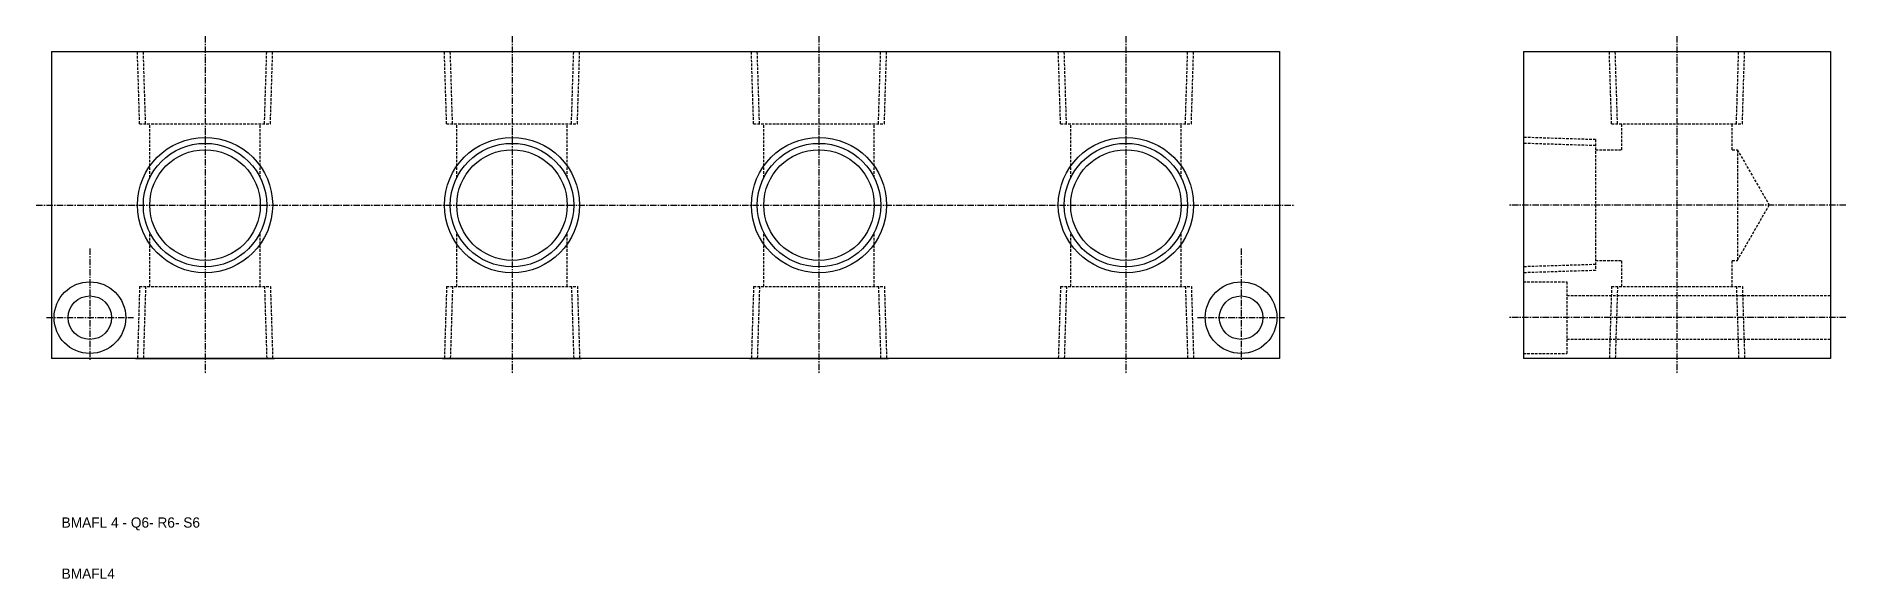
# Model space of a CAD drawing. Extents: x 1840 to 2194, y 185 to 291.
import ezdxf

# ---------------------------------------------------------------- set-up
doc = ezdxf.new("R2010")
doc.units = 0
doc.linetypes.add('CENTER', pattern=[2, 1.25, -0.25, 0.25, -0.25])
doc.linetypes.add('DASHED', pattern=[0.75, 0.5, -0.25])
doc.layers.get('0').update_dxf_attribs({"linetype": 'CONTINUOUS'})
doc.layers.add('CENTER', color=1, linetype='CENTER')

msp = doc.modelspace()

# ---------------------------------------------------------------- linework, layer by layer
at = {"color": 7, "linetype": 'CONTINUOUS'}
for p, q in [((1842.86, 288.17), (1842.86, 228.17)), ((1842.86, 288.17), (2082.86, 288.17)), ((1859.26, 288.17), (1886.46, 288.17)), ((1919.26, 288.17), (1946.46, 288.17)), ((1979.26, 288.17), (2006.46, 288.17)), ((2039.26, 288.17), (2066.46, 288.17)), ((2082.86, 288.17), (2082.86, 228.17)), ((2130.56, 288.17), (2130.56, 228.17)), ((2130.56, 288.17), (2190.56, 288.17)), ((2190.56, 288.17), (2190.56, 228.17)), ((2082.86, 228.17), (1842.86, 228.17)), ((1859.26, 228.17), (1886.46, 228.17)), ((1919.26, 228.17), (1946.46, 228.17)), ((1979.26, 228.17), (2006.46, 228.17)), ((2190.56, 228.17), (2130.56, 228.17))]:
    msp.add_line(p, q, dxfattribs=at)
at = {"color": 3, "linetype": 'DASHED'}
for p, q in [((1860.08, 274.07), (1859.64, 288.17)), ((1861.24, 274.07), (1860.8, 288.17)), ((1884.48, 274.07), (1884.92, 288.17)), ((1885.64, 274.07), (1886.08, 288.17)), ((1920.08, 274.07), (1919.64, 288.17)), ((1921.24, 274.07), (1920.8, 288.17)), ((1944.48, 274.07), (1944.92, 288.17)), ((1945.64, 274.07), (1946.08, 288.17)), ((1980.08, 274.07), (1979.64, 288.17)), ((1981.24, 274.07), (1980.8, 288.17)), ((2004.48, 274.07), (2004.92, 288.17)), ((2005.64, 274.07), (2006.08, 288.17)), ((2040.08, 274.07), (2039.64, 288.17)), ((2041.24, 274.07), (2040.8, 288.17)), ((2064.48, 274.07), (2064.92, 288.17)), ((2065.64, 274.07), (2066.08, 288.17)), ((2147.78, 274.07), (2147.34, 288.17)), ((2148.94, 274.07), (2148.5, 288.17)), ((2172.18, 274.07), (2172.62, 288.17)), ((2173.34, 274.07), (2173.78, 288.17)), ((1860.08, 274.07), (1885.64, 274.07)), ((1862.06, 263.53), (1862.06, 274.07)), ((1883.66, 263.53), (1883.66, 274.07)), ((1920.08, 274.07), (1945.64, 274.07)), ((1922.06, 263.53), (1922.06, 274.07)), ((1943.66, 263.53), (1943.66, 274.07)), ((1980.08, 274.07), (2005.64, 274.07)), ((1982.06, 263.53), (1982.06, 274.07)), ((2003.66, 263.53), (2003.66, 274.07)), ((2040.08, 274.07), (2065.64, 274.07)), ((2042.06, 263.53), (2042.06, 274.07)), ((2063.66, 263.53), (2063.66, 274.07)), ((2147.78, 274.07), (2173.34, 274.07)), ((2149.76, 268.97), (2149.76, 274.07)), ((2171.36, 268.97), (2171.36, 274.07)), ((2144.66, 270.95), (2130.56, 271.39)), ((2144.66, 269.78), (2130.56, 270.22)), ((2144.66, 270.95), (2144.66, 245.39)), ((2144.66, 268.97), (2149.76, 268.97)), ((2171.36, 268.97), (2172.36, 268.97)), ((2172.36, 268.97), (2172.36, 247.37)), ((2172.36, 268.97), (2178.6, 258.17)), ((2172.36, 247.37), (2178.6, 258.17)), ((1862.06, 242.27), (1862.06, 252.8)), ((1883.66, 242.27), (1883.66, 252.8)), ((1922.06, 242.27), (1922.06, 252.8)), ((1943.66, 242.27), (1943.66, 252.8)), ((1982.06, 242.27), (1982.06, 252.8)), ((2003.66, 242.27), (2003.66, 252.8)), ((2042.06, 242.27), (2042.06, 252.8)), ((2063.66, 242.27), (2063.66, 252.8)), ((2144.66, 246.55), (2130.56, 246.11)), ((2144.66, 245.39), (2130.56, 244.94)), ((2144.66, 247.37), (2149.76, 247.37)), ((2149.76, 242.27), (2149.76, 247.37)), ((2171.36, 242.27), (2171.36, 247.37)), ((2171.36, 247.37), (2172.36, 247.37)), ((1860.08, 242.27), (1859.64, 228.17)), ((1860.08, 242.27), (1885.64, 242.27)), ((1861.24, 242.27), (1860.8, 228.17)), ((1884.48, 242.27), (1884.92, 228.17)), ((1885.64, 242.27), (1886.08, 228.17)), ((1920.08, 242.27), (1919.64, 228.17)), ((1920.08, 242.27), (1945.64, 242.27)), ((1921.24, 242.27), (1920.8, 228.17)), ((1944.48, 242.27), (1944.92, 228.17)), ((1945.64, 242.27), (1946.08, 228.17)), ((1980.08, 242.27), (1979.64, 228.17)), ((1980.08, 242.27), (2005.64, 242.27)), ((1981.24, 242.27), (1980.8, 228.17)), ((2004.48, 242.27), (2004.92, 228.17)), ((2005.64, 242.27), (2006.08, 228.17)), ((2040.08, 242.27), (2039.64, 228.17)), ((2040.08, 242.27), (2065.64, 242.27)), ((2041.24, 242.27), (2040.8, 228.17)), ((2064.48, 242.27), (2064.92, 228.17)), ((2065.64, 242.27), (2066.08, 228.17)), ((2130.56, 243.17), (2139.06, 243.17)), ((2139.06, 243.17), (2139.06, 229.17)), ((2147.78, 242.27), (2147.34, 228.17)), ((2147.78, 242.27), (2173.34, 242.27)), ((2148.94, 242.27), (2148.5, 228.17)), ((2172.18, 242.27), (2172.62, 228.17)), ((2173.34, 242.27), (2173.78, 228.17)), ((2190.56, 240.42), (2139.06, 240.42)), ((2190.56, 231.92), (2139.06, 231.92)), ((2130.56, 229.17), (2139.06, 229.17))]:
    msp.add_line(p, q, dxfattribs=at)
at = {"color": 3, "linetype": 'CONTINUOUS'}
for centre in [(1872.86, 258.17), (1932.86, 258.17), (1992.86, 258.17), (2052.86, 258.17)]:
    msp.add_circle(centre, 13.22, dxfattribs=at)
at = {"color": 7, "linetype": 'CONTINUOUS'}
for centre, radius in [((1872.86, 258.17), 12.06), ((1872.86, 258.17), 10.8), ((1932.86, 258.17), 12.06), ((1932.86, 258.17), 10.8), ((1992.86, 258.17), 12.06), ((1992.86, 258.17), 10.8), ((2052.86, 258.17), 12.06), ((2052.86, 258.17), 10.8), ((1850.36, 236.17), 7), ((2075.36, 236.17), 7), ((1850.36, 236.17), 4.25), ((2075.36, 236.17), 4.25)]:
    msp.add_circle(centre, radius, dxfattribs=at)
at = {"layer": 'CENTER', "color": 1, "linetype": 'CENTER'}
for p, q in [((1872.86, 291.17), (1872.86, 225.17)), ((1932.86, 291.17), (1932.86, 225.17)), ((1992.86, 291.17), (1992.86, 225.17)), ((2052.86, 291.17), (2052.86, 225.17)), ((2052.86, 291.17), (2052.86, 225.17)), ((2160.56, 291.17), (2160.56, 225.17)), ((1839.86, 258.17), (2085.86, 258.17)), ((2193.56, 258.17), (2127.56, 258.17)), ((1850.36, 249.67), (1850.36, 227.67)), ((2075.36, 249.67), (2075.36, 227.67)), ((1841.86, 236.17), (1858.86, 236.17)), ((2066.86, 236.17), (2083.86, 236.17)), ((2193.56, 236.17), (2127.56, 236.17))]:
    msp.add_line(p, q, dxfattribs=at)

# ---------------------------------------------------------------- texts
at = {"color": 7, "linetype": 'CONTINUOUS'}
for s, p in [('BMAFL 4 - Q6- R6- S6', (1844.83, 195.14)), ('BMAFL4', (1844.83, 185.14))]:
    msp.add_text(s, height=2, dxfattribs=at).set_placement(p)

doc.saveas('drawing.dxf')
